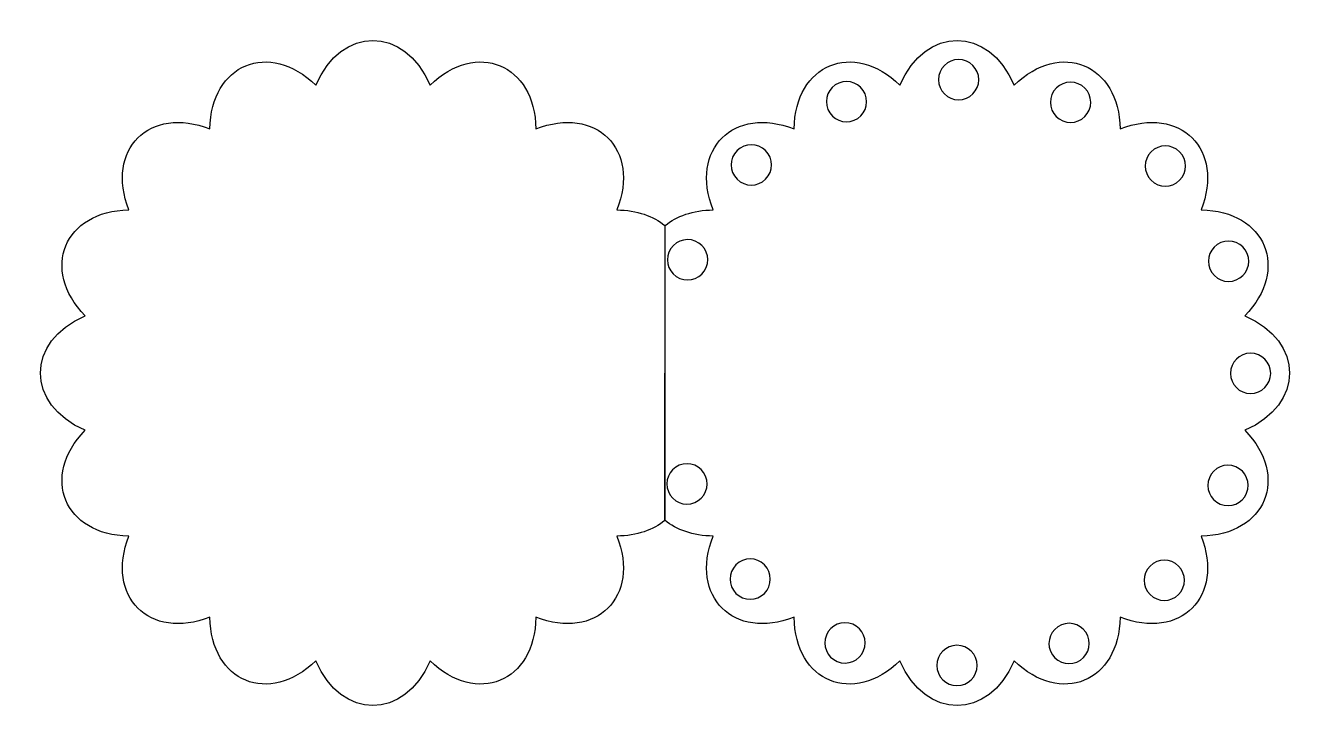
# Model space of a CAD drawing. Header units: centimetres. Extents: x -7.5 to 7.5, y -4.1 to 4.1.
import ezdxf

# ---------------------------------------------------------------- set-up
doc = ezdxf.new("R2010")
doc.units = ezdxf.units.CM
doc.header["$MEASUREMENT"] = 0
doc.layers.add('Camada 1', color=7, linetype='Continuous')

msp = doc.modelspace()

# ---------------------------------------------------------------- linework, layer by layer
at = {"layer": 'Camada 1'}
for points, knots in [([(-0.00161, 1.73494), (-0.1362, 1.84546), (-0.32784, 1.91499), (-0.56631, 1.91893), (-0.56631, 1.91893), (-0.28545, 2.62815), (-0.81039, 3.15207), (-1.51926, 2.8709), (-1.51926, 2.8709), (-1.53088, 3.63338), (-2.21464, 3.91778), (-2.76537, 3.38644), (-2.76537, 3.38644), (-3.06623, 4.08727), (-3.80804, 4.08727), (-4.10959, 3.38644), (-4.10959, 3.38644), (-4.65899, 3.91778), (-5.34337, 3.63338), (-5.35562, 2.8709), (-5.35562, 2.8709), (-6.06518, 3.15207), (-6.58813, 2.62814), (-6.3086, 1.91893), (-6.3086, 1.91893), (-7.07108, 1.90634), (-7.3545, 1.22196), (-6.82446, 0.67317), (-6.82446, 0.67317), (-7.52497, 0.36975), (-7.52497, -0.37016), (-6.82446, -0.67361), (-6.82446, -0.67361), (-7.3545, -1.22241), (-7.07108, -1.90548), (-6.3086, -1.91903), (-6.3086, -1.91903), (-6.58813, -2.62856), (-6.06521, -3.15154), (-5.35562, -2.87198), (-5.35562, -2.87198), (-5.34337, -3.63514), (-4.659, -3.91724), (-4.10956, -3.3872), (-4.10956, -3.3872), (-3.80804, -4.0871), (-3.0662, -4.0871), (-2.76534, -3.3872), (-2.76534, -3.3872), (-2.21464, -3.91724), (-1.53087, -3.63514), (-1.51923, -2.87198), (-1.51923, -2.87198), (-0.81036, -3.15154), (-0.28542, -2.62859), (-0.56628, -1.91903), (-0.56628, -1.91903), (-0.32781, -1.9148), (-0.13617, -1.84518), (-0.00158, -1.73467), (-0.00158, -1.73467), (-0.00158, -1.73467), (-0.00161, 1.73494), (-0.00161, 1.73494)], [0, 0, 0, 0, 0.05882353, 0.05882353, 0.05882353, 0.05882353, 0.11764706, 0.11764706, 0.11764706, 0.11764706, 0.17647059, 0.17647059, 0.17647059, 0.17647059, 0.23529412, 0.23529412, 0.23529412, 0.23529412, 0.29411765, 0.29411765, 0.29411765, 0.29411765, 0.35294118, 0.35294118, 0.35294118, 0.35294118, 0.41176471, 0.41176471, 0.41176471, 0.41176471, 0.47058824, 0.47058824, 0.47058824, 0.47058824, 0.52941176, 0.52941176, 0.52941176, 0.52941176, 0.58823529, 0.58823529, 0.58823529, 0.58823529, 0.64705882, 0.64705882, 0.64705882, 0.64705882, 0.70588235, 0.70588235, 0.70588235, 0.70588235, 0.76470588, 0.76470588, 0.76470588, 0.76470588, 0.82352941, 0.82352941, 0.82352941, 0.82352941, 0.88235294, 0.88235294, 0.88235294, 0.88235294, 1, 1, 1, 1]), ([(-0.00029, -1.73319), (0.13441, -1.84455), (0.32671, -1.91477), (0.56634, -1.91903), (0.56634, -1.91903), (0.28548, -2.62856), (0.81042, -3.15154), (1.51929, -2.87198), (1.51929, -2.87198), (1.53091, -3.63514), (2.21467, -3.91724), (2.7654, -3.3872), (2.7654, -3.3872), (3.06626, -4.0871), (3.80807, -4.0871), (4.10964, -3.3872), (4.10964, -3.3872), (4.65907, -3.91724), (5.34345, -3.63514), (5.3557, -2.87198), (5.3557, -2.87198), (6.06526, -3.15154), (6.58821, -2.62859), (6.30868, -1.91903), (6.30868, -1.91903), (7.07116, -1.90546), (7.35458, -1.22241), (6.82454, -0.67361), (6.82454, -0.67361), (7.52508, -0.37016), (7.52508, 0.36975), (6.82454, 0.67317), (6.82454, 0.67317), (7.35458, 1.22197), (7.07116, 1.90634), (6.30868, 1.91893), (6.30868, 1.91893), (6.58821, 2.62815), (6.06532, 3.15207), (5.3557, 2.8709), (5.3557, 2.8709), (5.34345, 3.63338), (4.65908, 3.91778), (4.10964, 3.38644), (4.10964, 3.38644), (3.80812, 4.08727), (3.06626, 4.08727), (2.7654, 3.38644), (2.7654, 3.38644), (2.21472, 3.9178), (1.53096, 3.63338), (1.51929, 2.8709), (1.51929, 2.8709), (0.81042, 3.15207), (0.28548, 2.62814), (0.56634, 1.91893), (0.56634, 1.91893), (0.32784, 1.91499), (0.13623, 1.84546), (0.00164, 1.73497), (0.00164, 1.73497), (0.00164, 1.73497), (-0.00029, -1.73319), (-0.00029, -1.73319)], [0, 0, 0, 0, 0.05882353, 0.05882353, 0.05882353, 0.05882353, 0.11764706, 0.11764706, 0.11764706, 0.11764706, 0.17647059, 0.17647059, 0.17647059, 0.17647059, 0.23529412, 0.23529412, 0.23529412, 0.23529412, 0.29411765, 0.29411765, 0.29411765, 0.29411765, 0.35294118, 0.35294118, 0.35294118, 0.35294118, 0.41176471, 0.41176471, 0.41176471, 0.41176471, 0.47058824, 0.47058824, 0.47058824, 0.47058824, 0.52941176, 0.52941176, 0.52941176, 0.52941176, 0.58823529, 0.58823529, 0.58823529, 0.58823529, 0.64705882, 0.64705882, 0.64705882, 0.64705882, 0.70588235, 0.70588235, 0.70588235, 0.70588235, 0.76470588, 0.76470588, 0.76470588, 0.76470588, 0.82352941, 0.82352941, 0.82352941, 0.82352941, 0.88235294, 0.88235294, 0.88235294, 0.88235294, 1, 1, 1, 1]), ([(3.21815, 3.45074), (3.21815, 3.58171), (3.32433, 3.68786), (3.45527, 3.68786), (3.45527, 3.68786), (3.58621, 3.68786), (3.69239, 3.58171), (3.69239, 3.45074), (3.69239, 3.45074), (3.69239, 3.31977), (3.58621, 3.21362), (3.45527, 3.21362), (3.45527, 3.21362), (3.32433, 3.21362), (3.21815, 3.31979), (3.21815, 3.45074)], [0, 0, 0, 0, 0.2, 0.2, 0.2, 0.2, 0.4, 0.4, 0.4, 0.4, 0.6, 0.6, 0.6, 0.6, 1, 1, 1, 1]), ([(1.91683, 3.10135), (1.86669, 3.22234), (1.92416, 3.36104), (2.04518, 3.41115), (2.04518, 3.41115), (2.1662, 3.46126), (2.30484, 3.40382), (2.35498, 3.28283), (2.35498, 3.28283), (2.40515, 3.16184), (2.34765, 3.02314), (2.22666, 2.97303), (2.22666, 2.97303), (2.10566, 2.92292), (1.96697, 2.98036), (1.91683, 3.10135)], [0, 0, 0, 0, 0.2, 0.2, 0.2, 0.2, 0.4, 0.4, 0.4, 0.4, 0.6, 0.6, 0.6, 0.6, 1, 1, 1, 1]), ([(4.55411, 3.27553), (4.60425, 3.39655), (4.74297, 3.45394), (4.86396, 3.40388), (4.86396, 3.40388), (4.98487, 3.35377), (5.04234, 3.2151), (4.99226, 3.09411), (4.99226, 3.09411), (4.94209, 2.97304), (4.80351, 2.9156), (4.68246, 2.96576), (4.68246, 2.96576), (4.56144, 3.01581), (4.504, 3.15459), (4.55411, 3.27553)], [0, 0, 0, 0, 0.2, 0.2, 0.2, 0.2, 0.4, 0.4, 0.4, 0.4, 0.6, 0.6, 0.6, 0.6, 1, 1, 1, 1]), ([(0.84831, 2.28056), (0.75573, 2.37316), (0.75573, 2.52332), (0.84831, 2.61589), (0.84831, 2.61589), (0.94089, 2.70847), (1.09107, 2.70849), (1.18367, 2.61589), (1.18367, 2.61589), (1.27627, 2.52329), (1.27627, 2.37316), (1.1837, 2.28056), (1.1837, 2.28056), (1.09101, 2.18796), (0.94091, 2.18796), (0.84831, 2.28056)], [0, 0, 0, 0, 0.2, 0.2, 0.2, 0.2, 0.4, 0.4, 0.4, 0.4, 0.6, 0.6, 0.6, 0.6, 1, 1, 1, 1]), ([(5.72132, 2.60243), (5.81395, 2.69503), (5.96408, 2.69498), (6.05671, 2.60243), (6.05671, 2.60243), (6.14926, 2.50985), (6.14929, 2.35975), (6.05668, 2.26712), (6.05668, 2.26712), (5.96402, 2.17446), (5.81398, 2.17444), (5.72135, 2.26712), (5.72135, 2.26712), (5.62872, 2.35967), (5.62872, 2.50988), (5.72132, 2.60243)], [0, 0, 0, 0, 0.2, 0.2, 0.2, 0.2, 0.4, 0.4, 0.4, 0.4, 0.6, 0.6, 0.6, 0.6, 1, 1, 1, 1]), ([(0.17518, 1.11333), (0.05421, 1.16344), (-0.00323, 1.30219), (0.04686, 1.42313), (0.04686, 1.42313), (0.09695, 1.5441), (0.23564, 1.60157), (0.35666, 1.55145), (0.35666, 1.55145), (0.47763, 1.50128), (0.5351, 1.36264), (0.48501, 1.24165), (0.48501, 1.24165), (0.43492, 1.12068), (0.29615, 1.06321), (0.17518, 1.11333)], [0, 0, 0, 0, 0.2, 0.2, 0.2, 0.2, 0.4, 0.4, 0.4, 0.4, 0.6, 0.6, 0.6, 0.6, 1, 1, 1, 1]), ([(6.54211, 1.53391), (6.66313, 1.58405), (6.8018, 1.5265), (6.85196, 1.40556), (6.85196, 1.40556), (6.9021, 1.28462), (6.84466, 1.14592), (6.72361, 1.09579), (6.72361, 1.09579), (6.60256, 1.04562), (6.46395, 1.10304), (6.41381, 1.22411), (6.41381, 1.22411), (6.36368, 1.34505), (6.42115, 1.48382), (6.54211, 1.53391)], [0, 0, 0, 0, 0.2, 0.2, 0.2, 0.2, 0.4, 0.4, 0.4, 0.4, 0.6, 0.6, 0.6, 0.6, 1, 1, 1, 1]), ([(6.8915, 0.23261), (7.0225, 0.23261), (7.12862, 0.12638), (7.12867, -0.00454), (7.12867, -0.00454), (7.12867, -0.13546), (7.02252, -0.24161), (6.89155, -0.24161), (6.89155, -0.24161), (6.76053, -0.24166), (6.6544, -0.13554), (6.65443, -0.00452), (6.65443, -0.00452), (6.65438, 0.1264), (6.76058, 0.23263), (6.8915, 0.23261)], [0, 0, 0, 0, 0.2, 0.2, 0.2, 0.2, 0.4, 0.4, 0.4, 0.4, 0.6, 0.6, 0.6, 0.6, 1, 1, 1, 1]), ([(0.34941, -1.52396), (0.22842, -1.5741), (0.08972, -1.51658), (0.03958, -1.39561), (0.03958, -1.39561), (-0.01056, -1.27467), (0.04691, -1.13597), (0.16793, -1.08581), (0.16793, -1.08581), (0.28895, -1.03564), (0.42759, -1.09311), (0.47773, -1.21416), (0.47773, -1.21416), (0.52787, -1.33515), (0.4704, -1.47382), (0.34941, -1.52396)], [0, 0, 0, 0, 0.2, 0.2, 0.2, 0.2, 0.4, 0.4, 0.4, 0.4, 0.6, 0.6, 0.6, 0.6, 1, 1, 1, 1]), ([(6.71632, -1.10335), (6.83734, -1.15349), (6.89473, -1.29224), (6.84472, -1.4132), (6.84472, -1.4132), (6.79458, -1.53411), (6.65589, -1.59161), (6.53492, -1.54152), (6.53492, -1.54152), (6.41387, -1.49135), (6.35643, -1.35274), (6.40654, -1.23172), (6.40654, -1.23172), (6.4566, -1.11068), (6.5954, -1.05324), (6.71632, -1.10335)], [0, 0, 0, 0, 0.2, 0.2, 0.2, 0.2, 0.4, 0.4, 0.4, 0.4, 0.6, 0.6, 0.6, 0.6, 1, 1, 1, 1]), ([(1.17023, -2.59245), (1.0776, -2.68505), (0.92745, -2.685), (0.83487, -2.59245), (0.83487, -2.59245), (0.74227, -2.4999), (0.74227, -2.34972), (0.83487, -2.25712), (0.83487, -2.25712), (0.92747, -2.16452), (1.07757, -2.16452), (1.1702, -2.25712), (1.1702, -2.25712), (1.2628, -2.34975), (1.26283, -2.49985), (1.17023, -2.59245)], [0, 0, 0, 0, 0.2, 0.2, 0.2, 0.2, 0.4, 0.4, 0.4, 0.4, 0.6, 0.6, 0.6, 0.6, 1, 1, 1, 1]), ([(6.04322, -2.27056), (6.13582, -2.36316), (6.13574, -2.51334), (6.04322, -2.60595), (6.04322, -2.60595), (5.95067, -2.69853), (5.80049, -2.69853), (5.70789, -2.60592), (5.70789, -2.60592), (5.61523, -2.51329), (5.61521, -2.36322), (5.70786, -2.27056), (5.70786, -2.27056), (5.80051, -2.17796), (5.95064, -2.17796), (6.04322, -2.27056)], [0, 0, 0, 0, 0.2, 0.2, 0.2, 0.2, 0.4, 0.4, 0.4, 0.4, 0.6, 0.6, 0.6, 0.6, 1, 1, 1, 1]), ([(2.33744, -3.26561), (2.2873, -3.38658), (2.14855, -3.44399), (2.02761, -3.39393), (2.02761, -3.39393), (1.90664, -3.34384), (1.84917, -3.20515), (1.89929, -3.08413), (1.89929, -3.08413), (1.9494, -2.96314), (2.08807, -2.90569), (2.20909, -2.95581), (2.20909, -2.95581), (2.33008, -3.00587), (2.38755, -3.14459), (2.33744, -3.26561)], [0, 0, 0, 0, 0.2, 0.2, 0.2, 0.2, 0.4, 0.4, 0.4, 0.4, 0.6, 0.6, 0.6, 0.6, 1, 1, 1, 1]), ([(4.9747, -3.09135), (5.02484, -3.21237), (4.96732, -3.35107), (4.84635, -3.4012), (4.84635, -3.4012), (4.72538, -3.45133), (4.58671, -3.39387), (4.53658, -3.27285), (4.53658, -3.27285), (4.48641, -3.15183), (4.54383, -3.01321), (4.6649, -2.96305), (4.6649, -2.96305), (4.78584, -2.91297), (4.92458, -2.97038), (4.9747, -3.09135)], [0, 0, 0, 0, 0.2, 0.2, 0.2, 0.2, 0.4, 0.4, 0.4, 0.4, 0.6, 0.6, 0.6, 0.6, 1, 1, 1, 1]), ([(3.6734, -3.44076), (3.67337, -3.57173), (3.56714, -3.67788), (3.43625, -3.67793), (3.43625, -3.67793), (3.30533, -3.67793), (3.19916, -3.57175), (3.19916, -3.44078), (3.19916, -3.44078), (3.19913, -3.30978), (3.30526, -3.20366), (3.43625, -3.20366), (3.43625, -3.20366), (3.56719, -3.20364), (3.6734, -3.30984), (3.6734, -3.44076)], [0, 0, 0, 0, 0.2, 0.2, 0.2, 0.2, 0.4, 0.4, 0.4, 0.4, 0.6, 0.6, 0.6, 0.6, 1, 1, 1, 1])]:
    msp.add_open_spline(points, degree=3, knots=knots, dxfattribs=at)

doc.saveas('drawing.dxf')
